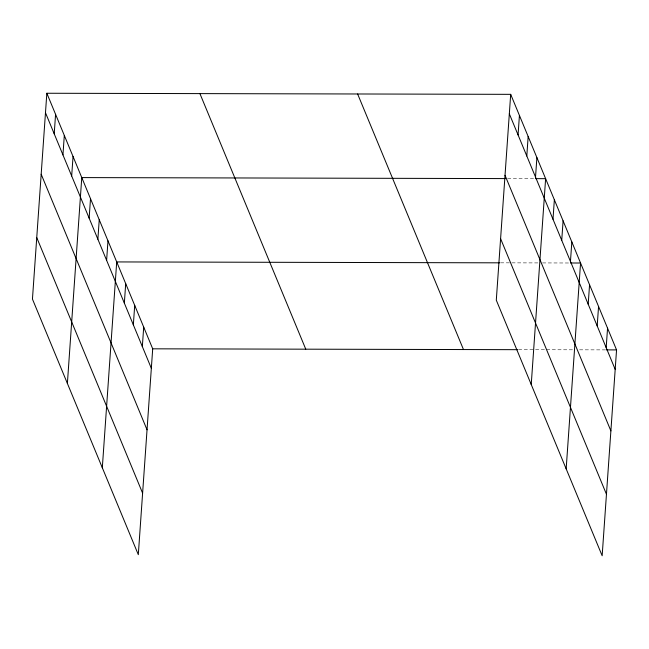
<?xml version="1.0" encoding="UTF-8"?>
<svg xmlns="http://www.w3.org/2000/svg" width="649" height="649" viewBox="0 0 649 649"><rect width="100%" height="100%" fill="white"/><g stroke="black" fill="none" stroke-linecap="round" stroke-linejoin="round"><path stroke-width="0.49" stroke-dasharray="3.25 2.43" d="M507.607 178.589L534.622 178.653M500.525 262.829L538.54 262.918M542.54 262.926L569.554 262.991M518.502 349.681L545.517 349.746M546.515 349.746L573.529 349.811M579.533 349.827L605.541 349.884"/><path stroke-width="0.97" d="M46.842 93.253L32.45 299.092L138.31 554.66L152.702 348.821L46.842 93.253L510.69 94.34L616.55 349.908L602.158 555.747L496.298 300.179L510.69 94.34M54.216 133.816L55.579 114.338M62.945 154.9L64.308 135.422M71.682 175.984L73.045 156.506M67.382 383.429L81.774 177.591L505.612 178.589M89.148 218.153L90.511 198.675M97.877 239.238L99.24 219.76M106.614 260.322L107.977 240.844M102.315 467.767L116.706 261.928L499.519 262.829M124.348 303.132L125.703 283.654M133.345 324.857L134.708 305.371M142.342 346.582L143.705 327.096M518.064 134.911L519.427 115.425M526.801 155.995L528.156 136.509M535.53 177.08L536.893 157.593M531.231 384.516L545.622 178.678L535.62 178.653M552.997 219.248L554.36 199.762M561.734 240.333L563.089 220.847M570.463 261.417L571.826 241.931M566.163 468.854L580.555 263.015L570.552 262.991M588.197 304.219L589.56 284.741M597.194 325.944L598.556 306.466M606.19 347.669L607.553 328.191M152.702 348.821L517.504 349.681M606.547 349.884L616.55 349.908M509.327 113.826L615.187 369.395M505.027 175.319L610.887 430.887M500.598 238.686L606.458 494.254M357.623 93.983L463.483 349.551M199.916 93.61L305.768 349.178M45.479 112.731L151.339 368.299M41.179 174.232L147.039 429.8M36.75 237.591L142.61 493.159"/></g></svg>
